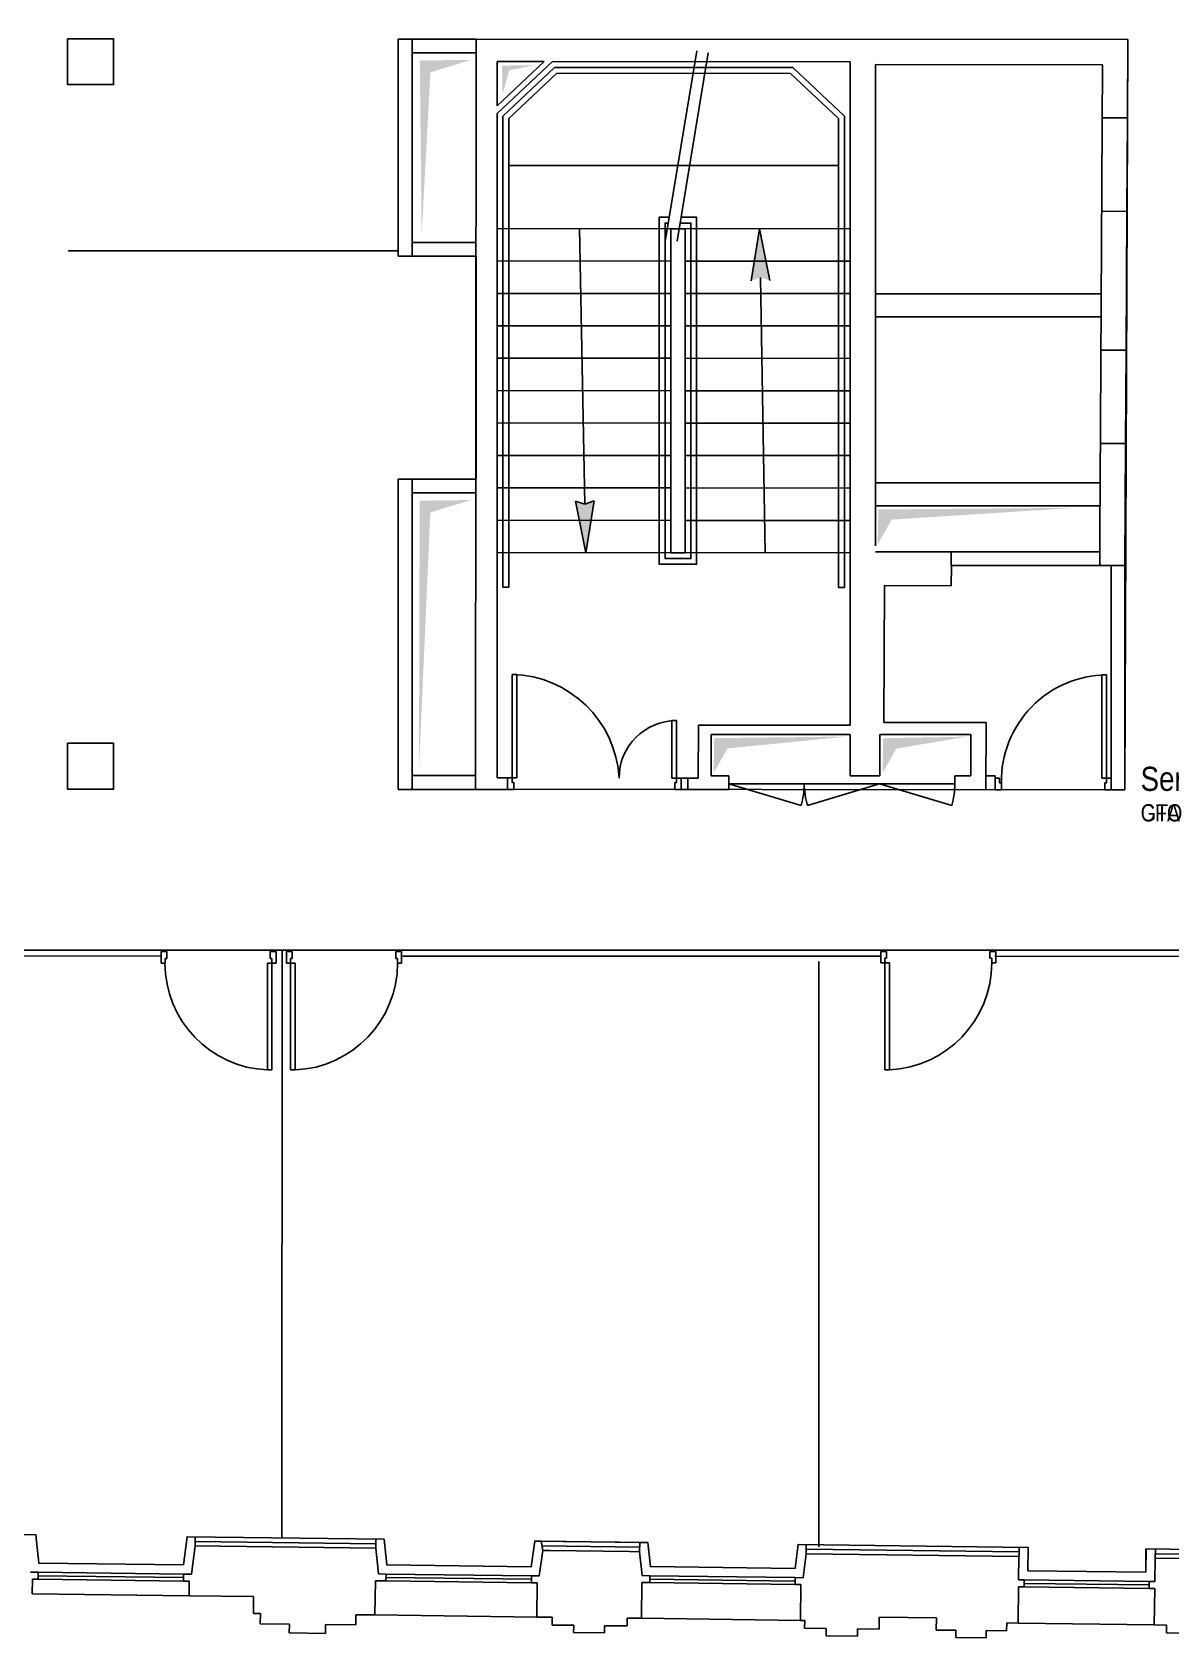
# Model space of a CAD drawing. Header units: metres. Extents: x -16.5 to 15.2, y -6.9 to 57.6.
# Drawn here: x -10.06 to -0.15, y -6.82 to 7.15 of the extents above; entities that cross this region are included whole.
import ezdxf

# ---------------------------------------------------------------- set-up
doc = ezdxf.new("R2010")
doc.units = ezdxf.units.M
doc.header["$LTSCALE"] = 2000
doc.linetypes.add('AXES2', pattern=[0.028575, 0.01905, -0.003175, 0.003175, -0.003175])
doc.linetypes.add('CACHE2', pattern=[0.004762, 0.003175, -0.001587])
doc.layers.get('0').update_dxf_attribs({"true_color": 0x000000})
for name, color, linetype, true_color in [('01-FAC_CHASSIS EXI', 4, 'Continuous', 0x00ffff), ('02-ISOLATION', 6, 'Continuous', 0xff00ff), ('A-placo', 30, 'Continuous', 0xff7f00), ('A-projet', 7, 'Continuous', 0x5b6280), ('A-vitré', 7, 'Continuous', 0x61becc)]:
    doc.layers.add(name, color=color, linetype=linetype, true_color=true_color)
doc.layers.add('A-portes', color=7, linetype='Continuous', lineweight=25, true_color=0x000000)
doc.styles.add('Arial Narrow', font='ARIALN.TTF')

# ---------------------------------------------------------------- blocks, each defined once
blk = doc.blocks.new('P_93100')
at = {"color": 0, "linetype": 'ByBlock', "lineweight": -2}
for p, q in [((0.425, 0.93), (0.465, 0.93)), ((0.425, 0), (0.425, 0.93)), ((0.465, 0), (0.465, 0.93)), ((-0.5, -0.1), (-0.5, 0)), ((-0.5, 0), (-0.465, 0)), ((-0.465, 0), (-0.465, -0.04)), ((0.425, 0), (0.465, 0)), ((0.465, 0), (0.465, -0.04)), ((0.5, 0), (0.465, 0)), ((0.5, -0.1), (0.5, 0)), ((-0.45, -0.1), (-0.5, -0.1)), ((-0.465, -0.04), (-0.45, -0.04)), ((-0.45, -0.04), (-0.45, -0.1)), ((0.465, -0.04), (0.45, -0.04)), ((0.45, -0.04), (0.45, -0.1)), ((0.45, -0.1), (0.5, -0.1))]:
    blk.add_line(p, q, dxfattribs=at)
blk.add_arc((0.465, 0), 0.931, 92.4628, 180, dxfattribs=at)
blk = doc.blocks.new('BLOC_ATT_RENS_100')
at = {"color": 0, "linetype": 'ByBlock', "lineweight": -2, "style": 'Arial Narrow'}
for tag, p, height in [('N°', (-0.416, 0.823), 0.25), ('TITRE', (-0.416, 0.549), 0.21), ('SURF', (-0.416, 0.283), 0.15), ('EFFECTIF', (-0.416, -0.017), 0.15), ('HSP', (-0.416, -0.326), 0.15), ('REV.SOL', (-0.416, -0.616), 0.15), ('REV.MUR', (-0.416, -0.916), 0.15), ('PLAF', (-0.416, -1.216), 0.15)]:
    blk.add_attdef(tag, p, '', height=height, dxfattribs=at)
blk = doc.blocks.new('PORTE-GA')
at = {"color": 0, "linetype": 'Continuous', "lineweight": -2}
blk.add_line((0, 0), (-0.288, 0.958), dxfattribs=at)
at = {"color": 0, "linetype": 'ByBlock', "lineweight": -2}
blk.add_arc((0, 0), 1, 89.9989, 106.7229, dxfattribs=at)

msp = doc.modelspace()

# ---------------------------------------------------------------- hatches: boundary and pattern name
at = {"linetype": 'ByBlock', "lineweight": -2}
for points in [[(-6.688, 6.904), (-6.672, 5.386), (-6.595, 6.801), (-6.242, 6.91)], [(-5.972, 6.86), (-5.968, 6.612), (-5.909, 6.819), (-5.691, 6.862)], [(-3.643, 4.991), (-3.731, 5.44), (-3.804, 4.988), (-3.724, 5.017)], [(-6.689, 3.074), (-6.695, 0.74), (-6.596, 2.972), (-6.244, 3.08)], [(-5.332, 3.069), (-5.242, 2.621), (-5.171, 3.073), (-5.251, 3.043)], [(-2.698, 2.998), (-2.704, 2.694), (-2.582, 2.909), (-0.981, 3.012)], [(-4.126, 1.008), (-4.132, 0.704), (-4.011, 0.918), (-2.967, 1.022)], [(-2.656, 1.007), (-2.662, 0.703), (-2.541, 0.917), (-1.925, 1.021)]]:
    msp.add_hatch(color=0, dxfattribs=at).paths.add_polyline_path(points, flags=0)

# ---------------------------------------------------------------- linework, layer by layer
at = {"color": 0, "linetype": 'ByBlock', "lineweight": -2}
for p, q in [((-6.197, 7.091), (-0.526, 7.087)), ((-0.526, 7.087), (-0.53, 6.404)), ((-5.534, 6.894), (-6.014, 6.442)), ((-5.607, 6.894), (-6.014, 6.51)), ((-5.534, 6.894), (-2.944, 6.891)), ((-2.944, 6.891), (-2.944, 1.12)), ((-2.724, 6.869), (-2.724, 2.68)), ((-5.515, 6.843), (-5.964, 6.42)), ((-5.495, 6.793), (-5.914, 6.399)), ((-5.515, 6.843), (-3.442, 6.842)), ((-5.495, 6.793), (-3.462, 6.792)), ((-3.462, 6.792), (-3.044, 6.399)), ((-3.442, 6.842), (-2.994, 6.42)), ((-6.014, 0.662), (-6.014, 6.442)), ((-5.964, 2.322), (-5.964, 6.42)), ((-5.914, 2.322), (-5.914, 6.399)), ((-3.044, 6.399), (-3.044, 2.32)), ((-2.994, 6.42), (-2.994, 2.32)), ((-0.75, 6.406), (-0.53, 6.404)), ((-0.535, 5.59), (-0.53, 6.404)), ((-0.755, 5.592), (-0.535, 5.59)), ((-0.535, 5.59), (-0.542, 4.383)), ((-6.014, 5.441), (-2.944, 5.439)), ((-5.298, 5.441), (-5.251, 3.043)), ((-4.504, 2.621), (-4.504, 5.44)), ((-4.379, 2.621), (-4.379, 5.44)), ((-3.731, 5.44), (-3.804, 4.988)), ((-3.643, 4.991), (-3.731, 5.44)), ((-4.504, 5.159), (-6.013, 5.16)), ((-2.943, 5.158), (-4.379, 5.159)), ((-3.683, 2.62), (-3.724, 5.017)), ((-4.504, 4.877), (-6.013, 4.878)), ((-2.943, 4.876), (-4.379, 4.877)), ((-4.504, 4.595), (-6.013, 4.596)), ((-2.943, 4.594), (-4.379, 4.595)), ((-0.762, 4.384), (-0.542, 4.383)), ((-0.547, 3.572), (-0.542, 4.383)), ((-4.504, 4.313), (-6.013, 4.314)), ((-2.943, 4.312), (-4.379, 4.313)), ((-4.504, 4.031), (-6.014, 4.032)), ((-2.944, 4.03), (-4.379, 4.031)), ((-4.504, 3.749), (-6.014, 3.75)), ((-2.944, 3.748), (-4.379, 3.749)), ((-0.767, 3.573), (-0.547, 3.572)), ((-0.547, 3.572), (-0.553, 2.509)), ((-4.504, 3.467), (-6.014, 3.468)), ((-2.944, 3.466), (-4.379, 3.467)), ((-4.504, 3.185), (-6.014, 3.186)), ((-2.944, 3.184), (-4.379, 3.185)), ((-5.251, 3.043), (-5.332, 3.069)), ((-5.332, 3.069), (-5.242, 2.621)), ((-5.171, 3.073), (-5.251, 3.043)), ((-5.242, 2.621), (-5.171, 3.073)), ((-4.504, 2.903), (-6.014, 2.904)), ((-2.944, 2.902), (-4.379, 2.903)), ((-2.944, 2.62), (-6.014, 2.622)), ((-2.064, 2.629), (-2.724, 2.63)), ((-2.064, 2.334), (-2.063, 2.509)), ((-0.653, 2.509), (-2.063, 2.509)), ((-2.644, 2.335), (-2.651, 1.145)), ((-2.064, 2.334), (-2.644, 2.335)), ((-4.264, 1.121), (-4.265, 0.661)), ((-2.944, 1.12), (-4.264, 1.121)), ((-1.761, 1.144), (-2.651, 1.145)), ((-1.764, 0.56), (-1.761, 1.144)), ((-2.944, 1.04), (-4.154, 1.041)), ((-4.154, 1.041), (-4.154, 0.681)), ((-2.944, 1.04), (-2.944, 0.68)), ((-2.684, 1.04), (-2.684, 0.68)), ((-1.894, 1.039), (-2.684, 1.04)), ((-1.894, 1.039), (-1.894, 0.679)), ((-5.924, 0.662), (-6.014, 0.662)), ((-5.924, 0.662), (-5.924, 0.562)), ((-4.355, 0.661), (-4.355, 0.561)), ((-4.265, 0.661), (-4.355, 0.661)), ((-3.999, 0.561), (-4.355, 0.561)), ((-4.154, 0.681), (-3.998, 0.681)), ((-3.998, 0.681), (-3.999, 0.561)), ((-2.944, 0.68), (-2.684, 0.68)), ((-2.032, 0.679), (-2.032, 0.559)), ((-2.032, 0.679), (-1.894, 0.679)), ((-1.764, 0.56), (-2.032, 0.559)), ((-8.643, -6.021), (-8.675, -6.267)), ((-7.071, -6.041), (-8.643, -6.021)), ((-7.071, -6.041), (-7.048, -6.264)), ((-5.618, -6.06), (-5.648, -6.282)), ((-5.553, -6.061), (-5.618, -6.06)), ((-4.775, -6.071), (-4.863, -6.069)), ((-4.775, -6.071), (-4.753, -6.279)), ((-3.326, -6.089), (-3.353, -6.297)), ((-1.473, -6.113), (-3.326, -6.089)), ((-1.478, -6.316), (-1.475, -6.113)), ((-0.292, -6.331), (-0.289, -6.128)), ((0.606, -6.139), (-0.287, -6.128)), ((-10.009, -6.25), (-10.075, -6.249)), ((-10.009, -6.31), (-10.009, -6.25)), ((-8.675, -6.267), (-8.744, -6.266)), ((-8.744, -6.326), (-8.744, -6.266)), ((-6.981, -6.265), (-7.048, -6.264)), ((-6.982, -6.325), (-6.981, -6.265)), ((-5.717, -6.341), (-5.716, -6.281)), ((-5.648, -6.282), (-5.716, -6.281)), ((-4.686, -6.28), (-4.753, -6.279)), ((-4.687, -6.34), (-4.686, -6.28)), ((-10.061, -6.436), (-10.059, -6.309)), ((-10.009, -6.31), (-10.059, -6.309)), ((-8.694, -6.326), (-8.744, -6.326)), ((-8.696, -6.454), (-8.694, -6.326)), ((-7.078, -6.621), (-7.074, -6.323)), ((-7.074, -6.323), (-6.982, -6.325)), ((-5.667, -6.341), (-5.717, -6.341)), ((-5.67, -6.639), (-5.667, -6.341)), ((-4.76, -6.65), (-4.756, -6.339)), ((-4.756, -6.339), (-4.687, -6.34)), ((-3.353, -6.297), (-3.421, -6.296)), ((-3.421, -6.356), (-3.421, -6.296)), ((-3.372, -6.356), (-3.421, -6.356)), ((-3.376, -6.668), (-3.372, -6.356)), ((-1.483, -6.692), (-1.479, -6.376)), ((-1.429, -6.376), (-1.479, -6.376)), ((-1.428, -6.316), (-1.478, -6.316)), ((-1.429, -6.376), (-1.428, -6.316)), ((-0.343, -6.39), (-0.342, -6.33)), ((-0.293, -6.391), (-0.343, -6.39)), ((-0.292, -6.331), (-0.342, -6.33)), ((-0.297, -6.707), (-0.293, -6.391)), ((-8.696, -6.454), (-10.061, -6.436)), ((-8.134, -6.461), (-8.696, -6.454)), ((-8.136, -6.607), (-8.134, -6.461)), ((-8.075, -6.608), (-8.136, -6.607)), ((-8.076, -6.698), (-8.075, -6.608)), ((-7.823, -6.701), (-8.076, -6.698)), ((-7.824, -6.777), (-7.823, -6.701)), ((-7.508, -6.781), (-7.507, -6.705)), ((-7.245, -6.708), (-7.507, -6.705)), ((-7.245, -6.708), (-7.243, -6.619)), ((-7.078, -6.621), (-7.243, -6.619)), ((-5.67, -6.639), (-7.078, -6.621)), ((-5.535, -6.64), (-5.67, -6.639)), ((-5.536, -6.709), (-5.535, -6.64)), ((-4.884, -6.717), (-4.883, -6.649)), ((-4.76, -6.65), (-4.883, -6.649)), ((-3.376, -6.668), (-4.76, -6.65)), ((-3.339, -6.668), (-3.376, -6.668)), ((-3.34, -6.737), (-3.339, -6.668)), ((-2.691, -6.745), (-2.69, -6.641)), ((-2.69, -6.641), (-2.193, -6.647)), ((-2.193, -6.647), (-2.194, -6.752)), ((-1.582, -6.759), (-1.581, -6.691)), ((-1.483, -6.692), (-1.581, -6.691)), ((-0.297, -6.707), (-1.483, -6.692)), ((-7.508, -6.781), (-7.824, -6.777)), ((-5.349, -6.711), (-5.536, -6.709)), ((-5.35, -6.775), (-5.349, -6.711)), ((-5.081, -6.778), (-5.35, -6.775)), ((-5.081, -6.778), (-5.08, -6.715)), ((-4.884, -6.717), (-5.08, -6.715)), ((-3.153, -6.739), (-3.34, -6.737)), ((-3.153, -6.803), (-3.153, -6.739)), ((-2.88, -6.806), (-3.153, -6.803)), ((-2.88, -6.806), (-2.879, -6.743)), ((-2.691, -6.745), (-2.879, -6.743)), ((-2.023, -6.754), (-2.194, -6.752)), ((-2.024, -6.817), (-2.023, -6.754)), ((-1.76, -6.821), (-2.024, -6.817)), ((-1.76, -6.821), (-1.759, -6.757)), ((-1.582, -6.759), (-1.759, -6.757)), ((-0.19, -6.709), (-0.297, -6.707)), ((-0.191, -6.777), (-0.19, -6.709)), ((0.002, -6.78), (-0.191, -6.777))]:
    msp.add_line(p, q, dxfattribs=at)
at = {"color": 0, "linetype": 'AXES2', "lineweight": -2}
for p, q in [((-4.549, 5.348), (-4.277, 6.987)), ((-4.45, 5.332), (-4.178, 6.971))]:
    msp.add_line(p, q, dxfattribs=at)
at = {"color": 0, "linetype": 'CACHE2', "lineweight": -2}
for p, q in [((-2.724, 6.869), (-0.748, 6.867)), ((-0.748, 6.867), (-0.769, 3.229))]:
    msp.add_line(p, q, dxfattribs=at)
at = {"color": 0, "linetype": 'Continuous', "lineweight": -2}
msp.add_line((-3.998, 0.611), (-2.032, 0.61), dxfattribs=at)
at = {"color": 0, "linetype": 'ByBlock', "lineweight": -2}
for points in [[(-9.753, 7.094), (-9.352, 7.094), (-9.352, 6.694), (-9.753, 6.694)], [(-2.724, 3.229), (-0.769, 3.229), (-0.769, 3.029), (-2.724, 3.029)], [(-2.064, 2.509), (-2.064, 2.629), (-0.772, 2.629), (-0.772, 2.509), (-2.064, 2.51)], [(-5.844, 0.662), (-5.884, 0.662), (-5.884, 1.561), (-5.844, 1.561)], [(-0.753, 0.659), (-0.713, 0.659), (-0.713, 1.559), (-0.753, 1.559)], [(-4.454, 0.661), (-4.494, 0.661), (-4.494, 1.161), (-4.454, 1.161)], [(-9.752, 0.964), (-9.352, 0.964), (-9.352, 0.564), (-9.752, 0.564)], [(-5.869, 0.562), (-5.924, 0.562), (-5.924, 0.662), (-5.884, 0.662), (-5.884, 0.622), (-5.869, 0.622)], [(-4.469, 0.562), (-4.414, 0.562), (-4.414, 0.661), (-4.454, 0.661), (-4.454, 0.622), (-4.469, 0.622)], [(-1.628, 0.559), (-1.683, 0.559), (-1.683, 0.659), (-1.643, 0.659), (-1.643, 0.619), (-1.628, 0.619)], [(-0.728, 0.559), (-0.673, 0.559), (-0.673, 0.659), (-0.713, 0.659), (-0.713, 0.619), (-0.728, 0.619)]]:
    msp.add_lwpolyline(points, close=True, dxfattribs=at)
at = {"color": 0, "linetype": 'Continuous', "lineweight": -2}
for points in [[(-6.755, 6.971), (-6.755, 5.201), (-6.875, 5.201), (-6.875, 7.091), (-6.755, 7.091)], [(-4.504, 5.44), (-4.379, 5.44), (-4.379, 2.621), (-4.504, 2.621)], [(-6.755, 3.142), (-6.755, 0.562), (-6.875, 0.562), (-6.875, 3.262), (-6.755, 3.262)], [(-4.355, 0.561), (-4.414, 0.561), (-4.414, 0.661), (-4.355, 0.661)]]:
    msp.add_lwpolyline(points, close=True, dxfattribs=at)
for points in [[(-6.197, 6.971), (-6.755, 6.971), (-6.755, 7.091), (-6.197, 7.091)], [(-5.914, 5.991), (-3.044, 5.991)], [(-4.415, 5.54), (-4.279, 5.54), (-4.279, 2.521), (-4.604, 2.521), (-4.604, 5.54), (-4.517, 5.54)], [(-4.424, 5.49), (-4.329, 5.49), (-4.329, 2.571), (-4.554, 2.571), (-4.554, 5.49), (-4.525, 5.49)], [(-6.197, 5.201), (-6.755, 5.201), (-6.755, 5.321), (-6.197, 5.321)], [(-6.202, 3.142), (-6.755, 3.142), (-6.755, 3.262), (-6.2, 3.262)], [(-2.994, 2.62), (-2.994, 2.32), (-3.044, 2.32)], [(-6.203, 0.562), (-6.755, 0.562), (-6.755, 0.562), (-6.755, 0.682), (-6.203, 0.682)]]:
    msp.add_lwpolyline(points, dxfattribs=at)
at = {"color": 0, "linetype": 'ByBlock', "lineweight": -2}
for points in [[(-6.203, 0.562), (-6.197, 7.091)], [(-6.014, 6.51), (-6.014, 6.894)], [(-5.607, 6.894), (-6.014, 6.894)], [(-0.758, 4.874), (-2.724, 4.874)], [(-0.758, 4.674), (-2.724, 4.674)], [(-0.77, 3.029), (-0.77, 2.629), (-0.772, 2.629)], [(-5.964, 2.622), (-5.964, 2.322), (-5.914, 2.322)], [(-0.553, 2.509), (-0.553, 0.559), (-0.673, 0.559), (-0.673, 2.459), (-0.673, 2.509), (-0.553, 2.508)], [(-0.653, 2.509), (-0.553, 2.509)], [(-6.203, 0.562), (-5.924, 0.562)], [(-1.764, 0.56), (-1.683, 0.559), (-1.683, 0.679), (-1.763, 0.68), (-1.764, 0.56)], [(-5.553, -6.061), (-4.863, -6.069)]]:
    msp.add_lwpolyline(points, dxfattribs=at)
for centre, radius, start, end in [((-5.906, 0.608), 0.954, 3.2056, 88.6728), ((-0.702, 0.633), 0.926, 90.6649, 180.8794), ((-4.454, 0.661), 0.5, 90, 180)]:
    msp.add_arc(centre, radius, start, end, dxfattribs=at)
at = {"layer": '01-FAC_CHASSIS EXI'}
for p, q in [((-10.009, -6.25), (-8.744, -6.266)), ((-6.981, -6.265), (-5.716, -6.281)), ((-4.686, -6.28), (-3.421, -6.296)), ((-8.744, -6.326), (-10.009, -6.31)), ((-5.717, -6.341), (-6.982, -6.325)), ((-3.421, -6.356), (-4.687, -6.34)), ((-0.343, -6.39), (-1.429, -6.376)), ((-1.428, -6.316), (-0.342, -6.33))]:
    msp.add_line(p, q, dxfattribs=at)
at = {"layer": '01-FAC_CHASSIS EXI', "linetype": 'Continuous'}
for p, q in [((-10.009, -6.28), (-8.744, -6.296)), ((-6.981, -6.295), (-5.716, -6.311)), ((-4.687, -6.31), (-3.421, -6.326)), ((-1.428, -6.346), (-0.342, -6.36))]:
    msp.add_line(p, q, dxfattribs=at)
at = {"layer": '02-ISOLATION', "linetype": 'Continuous'}
for points in [[(-11.671, -5.903), (-10.03, -5.924), (-10.003, -6.17), (-8.745, -6.186), (-8.713, -5.94), (-6.999, -5.962), (-6.976, -6.185), (-5.718, -6.201), (-5.688, -5.979), (-5.632, -5.98), (-5.626, -5.98), (-4.776, -5.991), (-4.782, -5.991), (-4.703, -5.992), (-4.681, -6.2), (-3.423, -6.216), (-3.396, -6.008), (-1.394, -6.034), (-1.397, -6.237), (-0.371, -6.25), (-0.368, -6.047), (0.673, -6.06)], [(-8.643, -6.021), (-8.642, -5.941)], [(-7.071, -6.041), (-7.07, -5.961)], [(-5.618, -6.06), (-5.632, -5.98)], [(-4.775, -6.071), (-4.774, -5.991)], [(-3.326, -6.089), (-3.325, -6.009)], [(-1.473, -6.113), (-1.472, -6.033)], [(-0.289, -6.128), (-0.288, -6.048)]]:
    msp.add_lwpolyline(points, dxfattribs=at)
at = {"layer": '02-ISOLATION'}
for points in [[(-8.642, -5.981), (-7.071, -6.001)], [(-5.625, -6.02), (-4.775, -6.031)], [(-3.325, -6.049), (-1.473, -6.073)], [(-0.289, -6.088), (0.592, -6.099)]]:
    msp.add_lwpolyline(points, dxfattribs=at)
at = {"layer": 'A-placo'}
msp.add_lwpolyline([(-6.875, 5.249), (-9.748, 5.249)], dxfattribs=at)
at = {"layer": 'A-projet', "color": 63, "true_color": 0xa6c487}
msp.add_lwpolyline([(0.964, 10.836), (-0.61, 13.07), (-1.61, 13.074), (-1.538, 8.477), (-11.147, 8.494), (-11.153, -0.838), (3.138, -0.838), (7.177, 2.212), (2.44, 8.486), (2.434, 10.44)], close=True, dxfattribs=at)
at = {"layer": 'A-projet'}
msp.add_lwpolyline([(-0.526, 7.087), (-6.875, 7.091), (-6.875, 5.201), (-6.197, 5.201), (-6.197, 3.262), (-6.875, 3.262), (-6.875, 0.563), (-0.553, 0.559)], close=True, dxfattribs=at)
for points in [[(-7.888, -5.955), (-7.885, -0.838)], [(-11.671, -5.902), (-10.03, -5.923), (-10.003, -6.17), (-8.745, -6.186), (-8.713, -5.94), (-6.999, -5.962), (-6.976, -6.185), (-5.718, -6.201), (-5.688, -5.979), (-4.703, -5.992), (-4.681, -6.2), (-3.423, -6.216), (-3.396, -6.008), (-1.394, -6.034), (-1.397, -6.237), (-0.371, -6.25), (-0.371, -6.046), (0.673, -6.06)]]:
    msp.add_lwpolyline(points, dxfattribs=at)
at = {"layer": 'A-vitré'}
for points in [[(-11.154, -0.887), (-8.935, -0.889)], [(-6.836, -0.888), (-2.684, -0.888)], [(-3.217, -6.028), (-3.216, -0.935)], [(-1.684, -0.888), (0.154, -0.891)]]:
    msp.add_lwpolyline(points, dxfattribs=at)

# ---------------------------------------------------------------- block references
ref = msp.add_blockref('BLOC_ATT_RENS_100', (-1.771, 1.061), dxfattribs=dict(xscale=0.9, yscale=0.9, zscale=1.748518266375844))
ref.add_attrib('TITRE', 'Serveur', (-0.416, 0.549), dxfattribs={"height": 0.21, "style": 'Arial Narrow'})
at = {"linetype": 'Continuous'}
for p, xscale, yscale, zscale, rotation in [((-3.999, 0.611), -0.6555452738765315, 0.6555452738765318, 0.6555452738765318, 270.0337089835695), ((-2.687, 0.611), 0.6555452738765317, 0.6555452738765317, 0.6555452738765317, 89.96600881160535), ((-2.688, 0.611), -0.6555452738765315, 0.6555452738765318, 0.6555452738765318, 270.0337089835695)]:
    msp.add_blockref('PORTE-GA', p, dxfattribs=dict(at, xscale=xscale, yscale=yscale, zscale=zscale, rotation=rotation))
ref = msp.add_blockref('BLOC_ATT_RENS_100', (-3.626, 0.808), dxfattribs=dict(xscale=0.472023455414562, yscale=0.472023455414562, zscale=0.9170462599446728))
ref.add_attrib('SURF', 'CFO', (-0.416, 0.283), dxfattribs={"height": 0.15, "style": 'Arial Narrow'})
ref = msp.add_blockref('BLOC_ATT_RENS_100', (-2.287, 0.808), dxfattribs=dict(xscale=0.472023455414562, yscale=0.472023455414562, zscale=0.9170462599446728))
ref.add_attrib('SURF', 'CFA', (-0.416, 0.283), dxfattribs={"height": 0.15, "style": 'Arial Narrow'})
ref = msp.add_blockref('BLOC_ATT_RENS_100', (-6.367, 2.321), dxfattribs=dict(xscale=0.472023455414562, yscale=0.472023455414562, zscale=0.9170462599446728))
ref.add_attrib('SURF', 'GT', (-0.416, 0.283), dxfattribs={"height": 0.15, "style": 'Arial Narrow'})
at = {"layer": 'A-portes', "xscale": -1, "rotation": 180}
msp.add_blockref('P_93100', (-8.439, -0.949), dxfattribs=at)
at = {"layer": 'A-portes', "rotation": 180}
for p in [(-7.347, -0.949), (-2.177, -0.947)]:
    msp.add_blockref('P_93100', p, dxfattribs=at)

doc.saveas('drawing.dxf')
